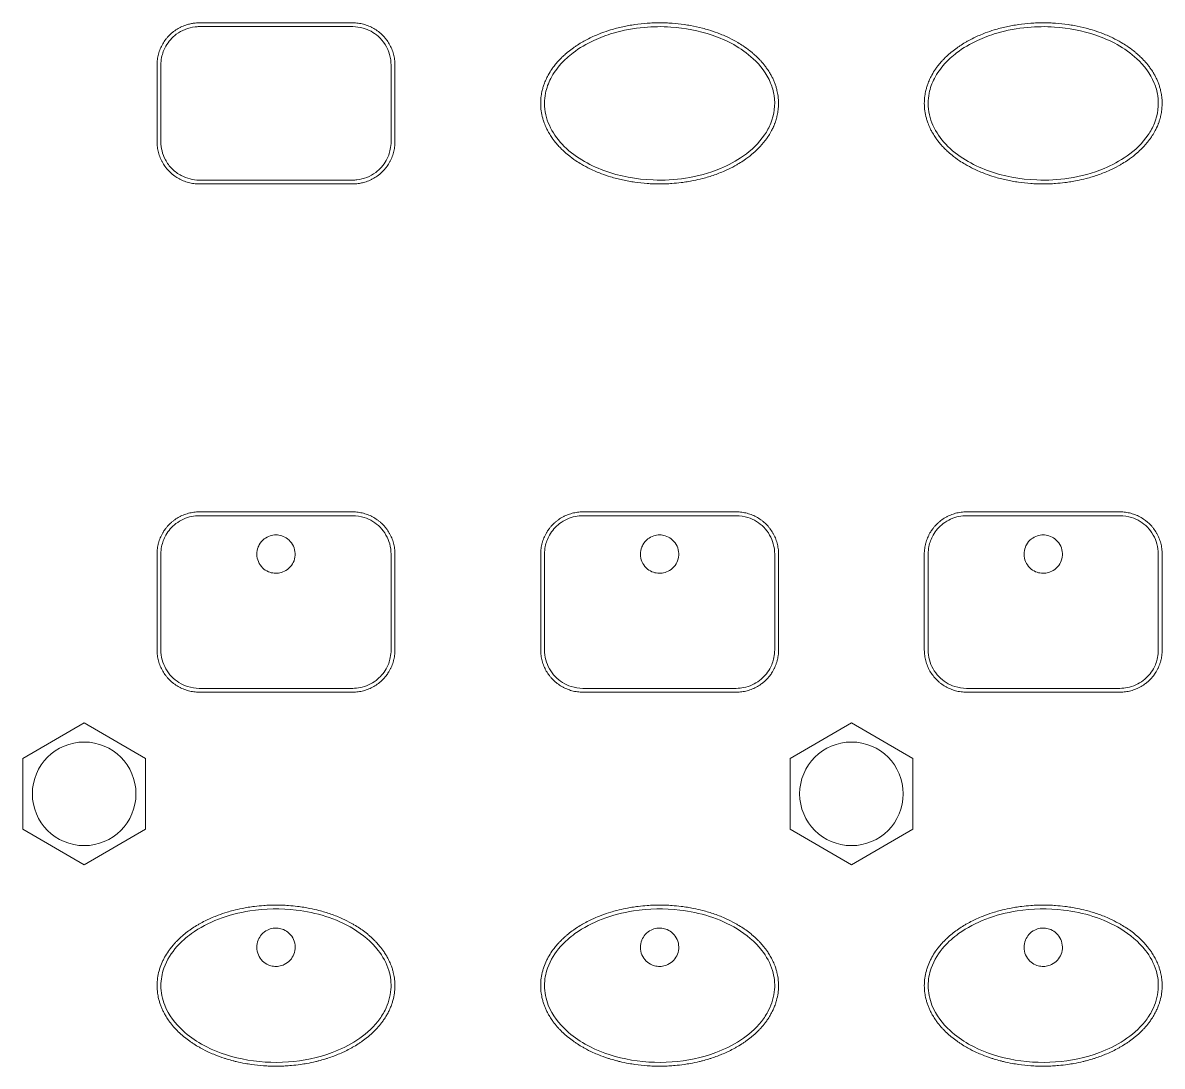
# Model space of a CAD drawing. Header units: millimetres. Extents: x 20 to 1660, y 4 to 1168.
# Drawn here: x 429.2 to 488.6, y 538.2 to 592.6 of the extents above; entities that cross this region are included whole.
import ezdxf

# ---------------------------------------------------------------- set-up
doc = ezdxf.new("R2010")
doc.units = ezdxf.units.MM
doc.header["$LTSCALE"] = 4
doc.layers.add('Visible Edges(A H Standard)', color=7, linetype='Continuous', lineweight=18)

msp = doc.modelspace()

# ---------------------------------------------------------------- linework, layer by layer
at = {"layer": 'Visible Edges(A H Standard)'}
for p, q in [((438.376, 592.555), (446.376, 592.555)), ((436.176, 586.355), (436.176, 590.355)), ((448.576, 590.355), (448.576, 586.355)), ((446.376, 584.155), (438.376, 584.155)), ((438.376, 567.055), (446.376, 567.055)), ((458.376, 567.055), (466.376, 567.055)), ((478.376, 567.055), (486.376, 567.055)), ((436.176, 559.855), (436.176, 564.855)), ((448.576, 564.855), (448.576, 559.855)), ((456.176, 559.855), (456.176, 564.855)), ((468.576, 564.855), (468.576, 559.855)), ((476.176, 559.855), (476.176, 564.855)), ((488.576, 564.855), (488.576, 559.855)), ((446.376, 557.655), (438.376, 557.655)), ((466.376, 557.655), (458.376, 557.655)), ((486.376, 557.655), (478.376, 557.655)), ((432.376, 556.05), (429.176, 554.202)), ((435.576, 554.202), (432.376, 556.05)), ((472.376, 556.05), (469.176, 554.202)), ((475.576, 554.202), (472.376, 556.05)), ((429.176, 554.202), (429.176, 550.507)), ((435.576, 550.507), (435.576, 554.202)), ((469.176, 554.202), (469.176, 550.507)), ((475.576, 550.507), (475.576, 554.202)), ((429.176, 550.507), (432.376, 548.659)), ((432.376, 548.659), (435.576, 550.507)), ((469.176, 550.507), (472.376, 548.659)), ((472.376, 548.659), (475.576, 550.507))]:
    msp.add_line(p, q, dxfattribs=at)
for centre in [(432.376, 552.355), (472.376, 552.355)]:
    msp.add_circle(centre, 2.7, dxfattribs=at)
for points, knots in [([(436.176, 590.355), (436.176, 590.45), (436.189, 590.642), (436.236, 590.878), (436.306, 591.108), (436.379, 591.286), (436.492, 591.498), (436.6, 591.658), (436.752, 591.844), (436.888, 591.98), (437.074, 592.132), (437.235, 592.239), (437.446, 592.352), (437.624, 592.425), (437.83, 592.488), (437.971, 592.518), (438.114, 592.54), (438.233, 592.551), (438.328, 592.555), (438.376, 592.555)], [-0.2358704, -0.2358704, -0.2358704, -0.2358704, -0.2162145, -0.1965587, -0.1867307, -0.1670749, -0.1572469, -0.1375911, -0.1277631, -0.1081073, -0.0982793, -0.0786235, -0.0687955, -0.0491397, -0.0393117, -0.0245698, -0.0196559, -0.0098279, 0, 0, 0, 0]), ([(438.376, 592.355), (438.305, 592.355), (438.233, 592.351), (437.808, 592.305), (437.463, 592.169), (436.957, 591.79), (436.772, 591.579), (436.532, 591.156), (436.457, 590.955), (436.389, 590.619), (436.376, 590.486), (436.376, 590.355)], [-0.2358704, -0.2358704, -0.2358704, -0.2358704, -0.2197073, -0.2197073, -0.1392511, -0.1392511, -0.0773617, -0.0773617, -0.0297545, -0.0297545, 0, 0, 0, 0]), ([(446.376, 592.355), (445.046, 592.355), (443.711, 592.355), (441.041, 592.355), (439.706, 592.355), (438.376, 592.355)], [-0.8010119, -0.8010119, -0.8010119, -0.8010119, -0.4005059, -0.4005059, 0, 0, 0, 0]), ([(446.376, 592.555), (446.472, 592.555), (446.664, 592.542), (446.899, 592.495), (447.129, 592.426), (447.307, 592.352), (447.518, 592.239), (447.678, 592.132), (447.865, 591.98), (448.001, 591.843), (448.153, 591.657), (448.26, 591.497), (448.373, 591.286), (448.447, 591.108), (448.517, 590.878), (448.564, 590.642), (448.576, 590.45), (448.576, 590.355)], [-0.2358725, -0.2358725, -0.2358725, -0.2358725, -0.2162165, -0.1965604, -0.1867324, -0.1670764, -0.1572483, -0.1375923, -0.1277643, -0.1081082, -0.0982802, -0.0786242, -0.0687961, -0.0491401, -0.0393121, -0.019656, 0, 0, 0, 0]), ([(448.376, 590.355), (448.376, 590.537), (448.351, 590.719), (448.198, 591.265), (447.985, 591.604), (447.473, 592.053), (447.207, 592.198), (446.745, 592.329), (446.561, 592.355), (446.376, 592.355)], [-0.2358725, -0.2358725, -0.2358725, -0.2358725, -0.1947981, -0.1947981, -0.1082212, -0.1082212, -0.0416235, -0.0416235, 0, 0, 0, 0]), ([(456.176, 588.355), (456.176, 588.485), (456.192, 588.715), (456.241, 588.973), (456.29, 589.161), (456.328, 589.284), (456.393, 589.463), (456.468, 589.638), (456.597, 589.887), (456.728, 590.097), (456.888, 590.318), (457.003, 590.457), (457.121, 590.589), (457.201, 590.674), (457.326, 590.798), (457.454, 590.916), (457.653, 591.083), (457.835, 591.221), (458.069, 591.382), (458.26, 591.502), (458.502, 591.64), (458.7, 591.741), (458.949, 591.859), (459.151, 591.946), (459.458, 592.065), (459.769, 592.171), (460.241, 592.304), (460.663, 592.397), (461.195, 592.483), (461.623, 592.528), (462.161, 592.556), (462.593, 592.556), (463.132, 592.528), (463.561, 592.483), (464.093, 592.396), (464.515, 592.304), (464.984, 592.17), (465.293, 592.066), (465.6, 591.947), (465.803, 591.86), (466.105, 591.719), (466.401, 591.561), (466.759, 591.337), (466.989, 591.17), (467.168, 591.026), (467.256, 590.952), (467.385, 590.837), (467.511, 590.716), (467.695, 590.523), (467.849, 590.339), (468.01, 590.117), (468.109, 589.962), (468.201, 589.801), (468.258, 589.69), (468.324, 589.548), (468.372, 589.432), (468.426, 589.281), (468.464, 589.158), (468.5, 589.017), (468.521, 588.921), (468.538, 588.824), (468.548, 588.759), (468.56, 588.661), (468.569, 588.563), (468.577, 588.382), (468.573, 588.185), (468.545, 587.925), (468.509, 587.733), (468.465, 587.561), (468.438, 587.468), (468.407, 587.377), (468.386, 587.317), (468.357, 587.242), (468.333, 587.184), (468.301, 587.112), (468.275, 587.055), (468.233, 586.971), (468.19, 586.888), (468.105, 586.74), (468.005, 586.585), (467.809, 586.316), (467.574, 586.048), (467.233, 585.73), (466.961, 585.518), (466.681, 585.325), (466.49, 585.206), (466.199, 585.04), (465.902, 584.892), (465.447, 584.697), (465.033, 584.552), (464.561, 584.419), (464.244, 584.346), (463.926, 584.286), (463.714, 584.252), (463.394, 584.209), (463.073, 584.178), (462.589, 584.152), (462.157, 584.153), (461.618, 584.181), (461.189, 584.226), (460.657, 584.313), (460.234, 584.406), (459.765, 584.539), (459.456, 584.645), (459.151, 584.763), (458.948, 584.85), (458.646, 584.991), (458.35, 585.148), (457.967, 585.388), (457.691, 585.591), (457.45, 585.796), (457.323, 585.914), (457.209, 586.028), (457.148, 586.091), (457.088, 586.156), (457.049, 586.201), (456.971, 586.291), (456.876, 586.408), (456.742, 586.592), (456.643, 586.748), (456.551, 586.909), (456.494, 587.02), (456.415, 587.191), (456.346, 587.369), (456.261, 587.644), (456.195, 587.962), (456.176, 588.223), (456.176, 588.355)], [0, 0, 0, 0, 0.030657, 0.05365, 0.061314, 0.076643, 0.084307, 0.1073, 0.122628, 0.153285, 0.168614, 0.191607, 0.199271, 0.2146, 0.222264, 0.245257, 0.260585, 0.291242, 0.306571, 0.337228, 0.352557, 0.383214, 0.398542, 0.429199, 0.444528, 0.490514, 0.521171, 0.582485, 0.613142, 0.674456, 0.705113, 0.766427, 0.797085, 0.858399, 0.889056, 0.95037, 0.981027, 1.027013, 1.042341, 1.072998, 1.088327, 1.134313, 1.16497, 1.203291, 1.210955, 1.226284, 1.233948, 1.256941, 1.272269, 1.302927, 1.318255, 1.341248, 1.348912, 1.364241, 1.371905, 1.387234, 1.394898, 1.410226, 1.417891, 1.429387, 1.433219, 1.440884, 1.444716, 1.456212, 1.463876, 1.486869, 1.502198, 1.525191, 1.532855, 1.544351, 1.548183, 1.555848, 1.55968, 1.567344, 1.571176, 1.57884, 1.582673, 1.594169, 1.601833, 1.624826, 1.640155, 1.68614, 1.716797, 1.762783, 1.778112, 1.808769, 1.824097, 1.870083, 1.90074, 1.962054, 1.992711, 2.038697, 2.054025, 2.084683, 2.100011, 2.145997, 2.176654, 2.237968, 2.268625, 2.329939, 2.360596, 2.421911, 2.452568, 2.498553, 2.513882, 2.544539, 2.559868, 2.605853, 2.63651, 2.682496, 2.697824, 2.720817, 2.728482, 2.739978, 2.74381, 2.751474, 2.755307, 2.774467, 2.789796, 2.812789, 2.820453, 2.835781, 2.843446, 2.866439, 2.881767, 2.912424, 2.943081, 2.943081, 2.943081, 2.943081]), ([(456.376, 588.355), (456.376, 587.958), (456.47, 587.562), (456.792, 586.842), (457.026, 586.514), (457.904, 585.579), (458.681, 585.146), (460.299, 584.55), (461.164, 584.394), (462.599, 584.34), (463.164, 584.371), (464.337, 584.55), (464.956, 584.714), (465.963, 585.131), (466.365, 585.344), (467.161, 585.907), (467.546, 586.266), (467.975, 586.901), (468.085, 587.103), (468.35, 587.76), (468.42, 588.271), (468.311, 588.985), (468.247, 589.206), (467.958, 589.911), (467.626, 590.337), (466.632, 591.263), (465.879, 591.653), (464.416, 592.152), (463.696, 592.287), (462.502, 592.366), (462.035, 592.36), (461.025, 592.269), (460.484, 592.17), (459.608, 591.912), (459.269, 591.787), (458.566, 591.459), (458.202, 591.248), (457.636, 590.817), (457.421, 590.624), (457.028, 590.186), (456.847, 589.935), (456.579, 589.417), (456.483, 589.156), (456.394, 588.707), (456.376, 588.53), (456.376, 588.355)], [0, 0, 0, 0, 0.10006, 0.10006, 0.205125, 0.205125, 0.449745, 0.449745, 0.703103, 0.703103, 0.866861, 0.866861, 1.049902, 1.049902, 1.179341, 1.179341, 1.322404, 1.322404, 1.382038, 1.382038, 1.505802, 1.505802, 1.563349, 1.563349, 1.703131, 1.703131, 1.937958, 1.937958, 2.150154, 2.150154, 2.285436, 2.285436, 2.445392, 2.445392, 2.548811, 2.548811, 2.667612, 2.667612, 2.746727, 2.746727, 2.827919, 2.827919, 2.898788, 2.898788, 2.943081, 2.943081, 2.943081, 2.943081]), ([(476.176, 588.355), (476.176, 588.485), (476.192, 588.715), (476.241, 588.973), (476.29, 589.161), (476.328, 589.284), (476.393, 589.463), (476.468, 589.638), (476.597, 589.887), (476.728, 590.097), (476.888, 590.318), (477.003, 590.457), (477.121, 590.589), (477.201, 590.674), (477.326, 590.798), (477.454, 590.916), (477.653, 591.083), (477.835, 591.221), (478.069, 591.382), (478.26, 591.502), (478.502, 591.64), (478.7, 591.741), (478.949, 591.859), (479.151, 591.946), (479.458, 592.065), (479.769, 592.171), (480.241, 592.304), (480.663, 592.397), (481.195, 592.483), (481.623, 592.528), (482.161, 592.556), (482.593, 592.556), (483.132, 592.528), (483.561, 592.483), (484.093, 592.396), (484.515, 592.304), (484.984, 592.17), (485.293, 592.066), (485.6, 591.947), (485.803, 591.86), (486.105, 591.719), (486.401, 591.561), (486.759, 591.337), (486.989, 591.17), (487.168, 591.026), (487.256, 590.952), (487.385, 590.837), (487.511, 590.716), (487.695, 590.523), (487.849, 590.339), (488.01, 590.117), (488.109, 589.962), (488.201, 589.801), (488.258, 589.69), (488.324, 589.548), (488.372, 589.432), (488.426, 589.281), (488.464, 589.158), (488.5, 589.017), (488.521, 588.921), (488.538, 588.824), (488.548, 588.759), (488.56, 588.661), (488.569, 588.563), (488.577, 588.382), (488.573, 588.185), (488.545, 587.925), (488.509, 587.733), (488.465, 587.561), (488.438, 587.468), (488.407, 587.377), (488.386, 587.317), (488.357, 587.242), (488.333, 587.184), (488.301, 587.112), (488.275, 587.055), (488.233, 586.971), (488.19, 586.888), (488.105, 586.74), (488.005, 586.585), (487.809, 586.316), (487.574, 586.048), (487.233, 585.73), (486.961, 585.518), (486.681, 585.325), (486.49, 585.206), (486.199, 585.04), (485.902, 584.892), (485.447, 584.697), (485.033, 584.552), (484.561, 584.419), (484.244, 584.346), (483.926, 584.286), (483.714, 584.252), (483.394, 584.209), (483.073, 584.178), (482.589, 584.152), (482.157, 584.153), (481.618, 584.181), (481.189, 584.226), (480.657, 584.313), (480.234, 584.406), (479.765, 584.539), (479.456, 584.645), (479.151, 584.763), (478.948, 584.85), (478.646, 584.991), (478.35, 585.148), (477.967, 585.388), (477.691, 585.591), (477.45, 585.796), (477.323, 585.914), (477.209, 586.028), (477.148, 586.091), (477.088, 586.156), (477.049, 586.201), (476.971, 586.291), (476.876, 586.408), (476.742, 586.592), (476.643, 586.748), (476.551, 586.909), (476.494, 587.02), (476.415, 587.191), (476.346, 587.369), (476.261, 587.644), (476.195, 587.962), (476.176, 588.223), (476.176, 588.355)], [0, 0, 0, 0, 0.030657, 0.05365, 0.061314, 0.076643, 0.084307, 0.1073, 0.122628, 0.153285, 0.168614, 0.191607, 0.199271, 0.2146, 0.222264, 0.245257, 0.260585, 0.291242, 0.306571, 0.337228, 0.352557, 0.383214, 0.398542, 0.429199, 0.444528, 0.490514, 0.521171, 0.582485, 0.613142, 0.674456, 0.705113, 0.766427, 0.797085, 0.858399, 0.889056, 0.95037, 0.981027, 1.027013, 1.042341, 1.072998, 1.088327, 1.134313, 1.16497, 1.203291, 1.210955, 1.226284, 1.233948, 1.256941, 1.272269, 1.302927, 1.318255, 1.341248, 1.348912, 1.364241, 1.371905, 1.387234, 1.394898, 1.410226, 1.417891, 1.429387, 1.433219, 1.440884, 1.444716, 1.456212, 1.463876, 1.486869, 1.502198, 1.525191, 1.532855, 1.544351, 1.548183, 1.555848, 1.55968, 1.567344, 1.571176, 1.57884, 1.582673, 1.594169, 1.601833, 1.624826, 1.640155, 1.68614, 1.716797, 1.762783, 1.778112, 1.808769, 1.824097, 1.870083, 1.90074, 1.962054, 1.992711, 2.038697, 2.054025, 2.084683, 2.100011, 2.145997, 2.176654, 2.237968, 2.268625, 2.329939, 2.360596, 2.421911, 2.452568, 2.498553, 2.513882, 2.544539, 2.559868, 2.605853, 2.63651, 2.682496, 2.697824, 2.720817, 2.728482, 2.739978, 2.74381, 2.751474, 2.755307, 2.774467, 2.789796, 2.812789, 2.820453, 2.835781, 2.843446, 2.866439, 2.881767, 2.912424, 2.943081, 2.943081, 2.943081, 2.943081]), ([(476.376, 588.355), (476.376, 587.958), (476.47, 587.562), (476.792, 586.842), (477.026, 586.514), (477.904, 585.579), (478.681, 585.146), (480.299, 584.55), (481.164, 584.394), (482.599, 584.34), (483.164, 584.371), (484.337, 584.55), (484.956, 584.714), (485.963, 585.131), (486.365, 585.344), (487.161, 585.907), (487.546, 586.266), (487.975, 586.901), (488.085, 587.103), (488.35, 587.76), (488.42, 588.271), (488.311, 588.985), (488.247, 589.206), (487.958, 589.911), (487.626, 590.337), (486.632, 591.263), (485.879, 591.653), (484.416, 592.152), (483.696, 592.287), (482.502, 592.366), (482.035, 592.36), (481.025, 592.269), (480.484, 592.17), (479.608, 591.912), (479.269, 591.787), (478.566, 591.459), (478.202, 591.248), (477.636, 590.817), (477.421, 590.624), (477.028, 590.186), (476.847, 589.935), (476.579, 589.417), (476.483, 589.156), (476.394, 588.707), (476.376, 588.53), (476.376, 588.355)], [0, 0, 0, 0, 0.10006, 0.10006, 0.205125, 0.205125, 0.449745, 0.449745, 0.703103, 0.703103, 0.866861, 0.866861, 1.049902, 1.049902, 1.179341, 1.179341, 1.322404, 1.322404, 1.382038, 1.382038, 1.505802, 1.505802, 1.563349, 1.563349, 1.703131, 1.703131, 1.937958, 1.937958, 2.150154, 2.150154, 2.285436, 2.285436, 2.445392, 2.445392, 2.548811, 2.548811, 2.667612, 2.667612, 2.746727, 2.746727, 2.827919, 2.827919, 2.898788, 2.898788, 2.943081, 2.943081, 2.943081, 2.943081]), ([(436.376, 590.355), (436.376, 589.689), (436.376, 589.022), (436.376, 587.687), (436.376, 587.02), (436.376, 586.355)], [-0.4002862, -0.4002862, -0.4002862, -0.4002862, -0.2001431, -0.2001431, 0, 0, 0, 0]), ([(448.376, 586.355), (448.376, 587.02), (448.376, 587.687), (448.376, 589.022), (448.376, 589.689), (448.376, 590.355)], [-0.4002862, -0.4002862, -0.4002862, -0.4002862, -0.2001431, -0.2001431, 0, 0, 0, 0]), ([(438.376, 584.155), (438.28, 584.155), (438.089, 584.167), (437.854, 584.214), (437.624, 584.283), (437.446, 584.357), (437.234, 584.47), (437.074, 584.577), (436.888, 584.729), (436.752, 584.865), (436.599, 585.051), (436.492, 585.211), (436.379, 585.423), (436.306, 585.601), (436.236, 585.831), (436.189, 586.067), (436.176, 586.258), (436.176, 586.355)], [-0.2358726, -0.2358726, -0.2358726, -0.2358726, -0.2162165, -0.1965605, -0.1867325, -0.1670764, -0.1572484, -0.1375923, -0.1277643, -0.1081083, -0.0982802, -0.0786242, -0.0687962, -0.0491401, -0.0393121, -0.019656, 0, 0, 0, 0]), ([(436.376, 586.355), (436.376, 586.03), (436.457, 585.705), (436.702, 585.242), (436.822, 585.08), (436.963, 584.94), (437.103, 584.799), (437.265, 584.68), (437.728, 584.435), (438.052, 584.355), (438.376, 584.355)], [-0.2358726, -0.2358726, -0.2358726, -0.2358726, -0.1626709, -0.1626709, -0.1179363, -0.1179363, -0.1179363, -0.0732016, -0.0732016, 0, 0, 0, 0]), ([(446.376, 584.355), (446.45, 584.355), (446.523, 584.359), (446.949, 584.406), (447.293, 584.541), (447.798, 584.921), (447.983, 585.132), (448.222, 585.555), (448.296, 585.755), (448.363, 586.091), (448.376, 586.223), (448.376, 586.355)], [-0.2358703, -0.2358703, -0.2358703, -0.2358703, -0.2193276, -0.2193276, -0.1390104, -0.1390104, -0.077228, -0.077228, -0.0297031, -0.0297031, 0, 0, 0, 0]), ([(448.576, 586.355), (448.576, 586.259), (448.564, 586.067), (448.517, 585.831), (448.447, 585.601), (448.374, 585.423), (448.26, 585.211), (448.153, 585.051), (448.001, 584.866), (447.865, 584.729), (447.679, 584.577), (447.518, 584.47), (447.306, 584.357), (447.129, 584.284), (446.922, 584.221), (446.782, 584.191), (446.639, 584.169), (446.52, 584.158), (446.424, 584.155), (446.376, 584.155)], [-0.2358703, -0.2358703, -0.2358703, -0.2358703, -0.2162144, -0.1965586, -0.1867306, -0.1670748, -0.1572469, -0.137591, -0.1277631, -0.1081072, -0.0982793, -0.0786234, -0.0687955, -0.0491396, -0.0393117, -0.0245698, -0.0196559, -0.0098279, 0, 0, 0, 0]), ([(438.376, 584.355), (439.706, 584.355), (441.041, 584.355), (443.711, 584.355), (445.046, 584.355), (446.376, 584.355)], [-0.8010119, -0.8010119, -0.8010119, -0.8010119, -0.4005059, -0.4005059, 0, 0, 0, 0]), ([(436.176, 564.855), (436.176, 564.902), (436.179, 564.998), (436.191, 565.117), (436.209, 565.236), (436.228, 565.331), (436.257, 565.448), (436.285, 565.54), (436.325, 565.652), (436.362, 565.741), (436.413, 565.85), (436.459, 565.935), (436.533, 566.059), (436.615, 566.177), (436.753, 566.344), (436.889, 566.481), (437.076, 566.633), (437.236, 566.74), (437.449, 566.853), (437.626, 566.926), (437.855, 566.996), (438.09, 567.042), (438.281, 567.055), (438.376, 567.055)], [-0.234733, -0.234733, -0.234733, -0.234733, -0.2249525, -0.2151719, -0.2102817, -0.2005011, -0.1956109, -0.1858303, -0.18094, -0.1711595, -0.1662692, -0.1564887, -0.1515984, -0.1369276, -0.1271471, -0.107586, -0.0978054, -0.0782443, -0.0684638, -0.0489027, -0.0391222, -0.0195611, 0, 0, 0, 0]), ([(438.376, 566.855), (438.244, 566.855), (438.111, 566.841), (437.685, 566.755), (437.401, 566.627), (436.946, 566.278), (436.766, 566.071), (436.53, 565.653), (436.457, 565.454), (436.389, 565.117), (436.376, 564.985), (436.376, 564.855)], [0, 0, 0, 0, 0.0299312, 0.0299312, 0.0979298, 0.0979298, 0.1580428, 0.1580428, 0.2052368, 0.2052368, 0.234733, 0.234733, 0.234733, 0.234733]), ([(446.376, 566.855), (445.048, 566.855), (443.712, 566.855), (441.04, 566.855), (439.705, 566.855), (438.376, 566.855)], [0, 0, 0, 0, 0.4, 0.4, 0.8, 0.8, 0.8, 0.8]), ([(446.376, 567.055), (446.472, 567.055), (446.663, 567.042), (446.899, 566.995), (447.129, 566.926), (447.306, 566.852), (447.518, 566.739), (447.678, 566.632), (447.865, 566.48), (448.002, 566.342), (448.155, 566.156), (448.261, 565.995), (448.374, 565.783), (448.448, 565.606), (448.517, 565.377), (448.564, 565.141), (448.576, 564.95), (448.576, 564.855)], [-0.2348707, -0.2348707, -0.2348707, -0.2348707, -0.2152981, -0.1957255, -0.1859393, -0.1663667, -0.1565804, -0.1370079, -0.1272216, -0.1076491, -0.0978628, -0.0782902, -0.0685039, -0.0489314, -0.0391451, -0.0195726, 0, 0, 0, 0]), ([(448.376, 564.855), (448.376, 565.033), (448.352, 565.213), (448.216, 565.708), (448.044, 566.01), (447.577, 566.487), (447.289, 566.664), (446.785, 566.823), (446.579, 566.855), (446.376, 566.855)], [0, 0, 0, 0, 0.0402989, 0.0402989, 0.1156852, 0.1156852, 0.1890301, 0.1890301, 0.2348707, 0.2348707, 0.2348707, 0.2348707]), ([(456.176, 564.855), (456.176, 564.902), (456.179, 564.998), (456.191, 565.117), (456.209, 565.236), (456.228, 565.331), (456.257, 565.448), (456.285, 565.54), (456.325, 565.652), (456.362, 565.741), (456.413, 565.85), (456.459, 565.935), (456.533, 566.059), (456.615, 566.177), (456.753, 566.344), (456.889, 566.481), (457.076, 566.633), (457.236, 566.74), (457.449, 566.853), (457.626, 566.926), (457.855, 566.996), (458.09, 567.042), (458.281, 567.055), (458.376, 567.055)], [-0.234733, -0.234733, -0.234733, -0.234733, -0.2249525, -0.2151719, -0.2102817, -0.2005011, -0.1956109, -0.1858303, -0.18094, -0.1711595, -0.1662692, -0.1564887, -0.1515984, -0.1369276, -0.1271471, -0.107586, -0.0978054, -0.0782443, -0.0684638, -0.0489027, -0.0391222, -0.0195611, 0, 0, 0, 0]), ([(458.376, 566.855), (458.244, 566.855), (458.111, 566.841), (457.685, 566.755), (457.401, 566.627), (456.946, 566.278), (456.766, 566.071), (456.53, 565.653), (456.457, 565.454), (456.389, 565.117), (456.376, 564.985), (456.376, 564.855)], [0, 0, 0, 0, 0.0299312, 0.0299312, 0.0979298, 0.0979298, 0.1580428, 0.1580428, 0.2052368, 0.2052368, 0.234733, 0.234733, 0.234733, 0.234733]), ([(466.376, 566.855), (465.048, 566.855), (463.712, 566.855), (461.04, 566.855), (459.705, 566.855), (458.376, 566.855)], [0, 0, 0, 0, 0.4, 0.4, 0.8, 0.8, 0.8, 0.8]), ([(466.376, 567.055), (466.472, 567.055), (466.663, 567.042), (466.899, 566.995), (467.129, 566.926), (467.306, 566.852), (467.518, 566.739), (467.678, 566.632), (467.865, 566.48), (468.002, 566.342), (468.155, 566.156), (468.261, 565.995), (468.374, 565.783), (468.448, 565.606), (468.517, 565.377), (468.564, 565.141), (468.576, 564.95), (468.576, 564.855)], [-0.2348707, -0.2348707, -0.2348707, -0.2348707, -0.2152981, -0.1957255, -0.1859393, -0.1663667, -0.1565804, -0.1370079, -0.1272216, -0.1076491, -0.0978628, -0.0782902, -0.0685039, -0.0489314, -0.0391451, -0.0195726, 0, 0, 0, 0]), ([(468.376, 564.855), (468.376, 565.033), (468.352, 565.213), (468.216, 565.708), (468.044, 566.01), (467.577, 566.487), (467.289, 566.664), (466.785, 566.823), (466.579, 566.855), (466.376, 566.855)], [0, 0, 0, 0, 0.0402989, 0.0402989, 0.1156852, 0.1156852, 0.1890301, 0.1890301, 0.2348707, 0.2348707, 0.2348707, 0.2348707]), ([(476.176, 564.855), (476.176, 564.902), (476.179, 564.998), (476.191, 565.117), (476.209, 565.236), (476.228, 565.331), (476.257, 565.448), (476.285, 565.54), (476.325, 565.652), (476.362, 565.741), (476.413, 565.85), (476.459, 565.935), (476.533, 566.059), (476.615, 566.177), (476.753, 566.344), (476.889, 566.481), (477.076, 566.633), (477.236, 566.74), (477.449, 566.853), (477.626, 566.926), (477.855, 566.996), (478.09, 567.042), (478.281, 567.055), (478.376, 567.055)], [-0.234733, -0.234733, -0.234733, -0.234733, -0.2249525, -0.2151719, -0.2102817, -0.2005011, -0.1956109, -0.1858303, -0.18094, -0.1711595, -0.1662692, -0.1564887, -0.1515984, -0.1369276, -0.1271471, -0.107586, -0.0978054, -0.0782443, -0.0684638, -0.0489027, -0.0391222, -0.0195611, 0, 0, 0, 0]), ([(478.376, 566.855), (478.244, 566.855), (478.111, 566.841), (477.685, 566.755), (477.401, 566.627), (476.946, 566.278), (476.766, 566.071), (476.53, 565.653), (476.457, 565.454), (476.389, 565.117), (476.376, 564.985), (476.376, 564.855)], [0, 0, 0, 0, 0.0299312, 0.0299312, 0.0979298, 0.0979298, 0.1580428, 0.1580428, 0.2052368, 0.2052368, 0.234733, 0.234733, 0.234733, 0.234733]), ([(486.376, 566.855), (485.048, 566.855), (483.712, 566.855), (481.04, 566.855), (479.705, 566.855), (478.376, 566.855)], [0, 0, 0, 0, 0.4, 0.4, 0.8, 0.8, 0.8, 0.8]), ([(486.376, 567.055), (486.472, 567.055), (486.663, 567.042), (486.899, 566.995), (487.129, 566.926), (487.306, 566.852), (487.518, 566.739), (487.678, 566.632), (487.865, 566.48), (488.002, 566.342), (488.155, 566.156), (488.261, 565.995), (488.374, 565.783), (488.448, 565.606), (488.517, 565.377), (488.564, 565.141), (488.576, 564.95), (488.576, 564.855)], [-0.2348707, -0.2348707, -0.2348707, -0.2348707, -0.2152981, -0.1957255, -0.1859393, -0.1663667, -0.1565804, -0.1370079, -0.1272216, -0.1076491, -0.0978628, -0.0782902, -0.0685039, -0.0489314, -0.0391451, -0.0195726, 0, 0, 0, 0]), ([(488.376, 564.855), (488.376, 565.033), (488.352, 565.213), (488.216, 565.708), (488.044, 566.01), (487.577, 566.487), (487.289, 566.664), (486.785, 566.823), (486.579, 566.855), (486.376, 566.855)], [0, 0, 0, 0, 0.0402989, 0.0402989, 0.1156852, 0.1156852, 0.1890301, 0.1890301, 0.2348707, 0.2348707, 0.2348707, 0.2348707]), ([(441.453, 565.238), (441.467, 565.273), (441.484, 565.307), (441.567, 565.457), (441.655, 565.56), (441.853, 565.715), (441.959, 565.771), (442.169, 565.838), (442.271, 565.854), (442.476, 565.855), (442.577, 565.84), (442.784, 565.775), (442.887, 565.722), (443.085, 565.573), (443.173, 565.473), (443.307, 565.244), (443.35, 565.117), (443.385, 564.857), (443.377, 564.726), (443.312, 564.479), (443.257, 564.364), (443.104, 564.156), (443.005, 564.065), (442.795, 563.94), (442.691, 563.899), (442.483, 563.855), (442.382, 563.849), (442.177, 563.869), (442.075, 563.895), (441.868, 563.985), (441.767, 564.053), (441.586, 564.228), (441.51, 564.338), (441.405, 564.582), (441.377, 564.713), (441.375, 564.975), (441.399, 565.103), (441.446, 565.222), (441.448, 565.227), (441.451, 565.232), (441.453, 565.238)], [-0.6295153, -0.6295153, -0.6295153, -0.6295153, -0.6180081, -0.6180081, -0.5778644, -0.5778644, -0.5423324, -0.5423324, -0.5115161, -0.5115161, -0.481014, -0.481014, -0.4464026, -0.4464026, -0.4066056, -0.4066056, -0.3666326, -0.3666326, -0.3275911, -0.3275911, -0.2897114, -0.2897114, -0.2498491, -0.2498491, -0.2164368, -0.2164368, -0.1861647, -0.1861647, -0.1546435, -0.1546435, -0.118512, -0.118512, -0.0787166, -0.0787166, -0.0387374, -0.0387374, 0, 0, 0, 0.0016473, 0.0016473, 0.0016473, 0.0016473]), ([(461.453, 565.238), (461.467, 565.273), (461.484, 565.307), (461.567, 565.457), (461.655, 565.56), (461.853, 565.715), (461.959, 565.771), (462.169, 565.838), (462.271, 565.854), (462.476, 565.855), (462.577, 565.84), (462.784, 565.775), (462.887, 565.722), (463.085, 565.573), (463.173, 565.473), (463.307, 565.244), (463.35, 565.117), (463.385, 564.857), (463.377, 564.726), (463.312, 564.479), (463.257, 564.364), (463.104, 564.156), (463.005, 564.065), (462.795, 563.94), (462.691, 563.899), (462.483, 563.855), (462.382, 563.849), (462.177, 563.869), (462.075, 563.895), (461.868, 563.985), (461.767, 564.053), (461.586, 564.228), (461.51, 564.338), (461.405, 564.582), (461.377, 564.713), (461.375, 564.975), (461.399, 565.103), (461.446, 565.222), (461.448, 565.227), (461.451, 565.232), (461.453, 565.238)], [-0.6295153, -0.6295153, -0.6295153, -0.6295153, -0.6180081, -0.6180081, -0.5778644, -0.5778644, -0.5423324, -0.5423324, -0.5115161, -0.5115161, -0.481014, -0.481014, -0.4464026, -0.4464026, -0.4066056, -0.4066056, -0.3666326, -0.3666326, -0.3275911, -0.3275911, -0.2897114, -0.2897114, -0.2498491, -0.2498491, -0.2164368, -0.2164368, -0.1861647, -0.1861647, -0.1546435, -0.1546435, -0.118512, -0.118512, -0.0787166, -0.0787166, -0.0387374, -0.0387374, 0, 0, 0, 0.0016473, 0.0016473, 0.0016473, 0.0016473]), ([(481.453, 565.238), (481.467, 565.273), (481.484, 565.307), (481.567, 565.457), (481.655, 565.56), (481.853, 565.715), (481.959, 565.771), (482.169, 565.838), (482.271, 565.854), (482.476, 565.855), (482.577, 565.84), (482.784, 565.775), (482.887, 565.722), (483.085, 565.573), (483.173, 565.473), (483.307, 565.244), (483.35, 565.117), (483.385, 564.857), (483.377, 564.726), (483.312, 564.479), (483.257, 564.364), (483.104, 564.156), (483.005, 564.065), (482.795, 563.94), (482.691, 563.899), (482.483, 563.855), (482.382, 563.849), (482.177, 563.869), (482.075, 563.895), (481.868, 563.985), (481.767, 564.053), (481.586, 564.228), (481.51, 564.338), (481.405, 564.582), (481.377, 564.713), (481.375, 564.975), (481.399, 565.103), (481.446, 565.222), (481.448, 565.227), (481.451, 565.232), (481.453, 565.238)], [-0.6295153, -0.6295153, -0.6295153, -0.6295153, -0.6180081, -0.6180081, -0.5778644, -0.5778644, -0.5423324, -0.5423324, -0.5115161, -0.5115161, -0.481014, -0.481014, -0.4464026, -0.4464026, -0.4066056, -0.4066056, -0.3666326, -0.3666326, -0.3275911, -0.3275911, -0.2897114, -0.2897114, -0.2498491, -0.2498491, -0.2164368, -0.2164368, -0.1861647, -0.1861647, -0.1546435, -0.1546435, -0.118512, -0.118512, -0.0787166, -0.0787166, -0.0387374, -0.0387374, 0, 0, 0, 0.0016473, 0.0016473, 0.0016473, 0.0016473]), ([(436.376, 564.855), (436.376, 564.439), (436.376, 564.023), (436.376, 563.189), (436.376, 562.772), (436.376, 562.355), (436.376, 561.937), (436.376, 561.52), (436.376, 560.686), (436.376, 560.27), (436.376, 559.855)], [0, 0, 0, 0, 0.125, 0.125, 0.25, 0.25, 0.25, 0.375, 0.375, 0.5, 0.5, 0.5, 0.5]), ([(448.376, 559.855), (448.376, 560.685), (448.376, 561.52), (448.376, 563.189), (448.376, 564.024), (448.376, 564.855)], [0, 0, 0, 0, 0.25, 0.25, 0.5, 0.5, 0.5, 0.5]), ([(456.376, 564.855), (456.376, 564.439), (456.376, 564.023), (456.376, 563.189), (456.376, 562.772), (456.376, 562.355), (456.376, 561.937), (456.376, 561.52), (456.376, 560.686), (456.376, 560.27), (456.376, 559.855)], [0, 0, 0, 0, 0.125, 0.125, 0.25, 0.25, 0.25, 0.375, 0.375, 0.5, 0.5, 0.5, 0.5]), ([(468.376, 559.855), (468.376, 560.685), (468.376, 561.52), (468.376, 563.189), (468.376, 564.024), (468.376, 564.855)], [0, 0, 0, 0, 0.25, 0.25, 0.5, 0.5, 0.5, 0.5]), ([(476.376, 564.855), (476.376, 564.439), (476.376, 564.023), (476.376, 563.189), (476.376, 562.772), (476.376, 562.355), (476.376, 561.937), (476.376, 561.52), (476.376, 560.686), (476.376, 560.27), (476.376, 559.855)], [0, 0, 0, 0, 0.125, 0.125, 0.25, 0.25, 0.25, 0.375, 0.375, 0.5, 0.5, 0.5, 0.5]), ([(488.376, 559.855), (488.376, 560.685), (488.376, 561.52), (488.376, 563.189), (488.376, 564.024), (488.376, 564.855)], [0, 0, 0, 0, 0.25, 0.25, 0.5, 0.5, 0.5, 0.5]), ([(438.376, 557.655), (438.281, 557.655), (438.089, 557.667), (437.853, 557.714), (437.624, 557.783), (437.447, 557.857), (437.235, 557.97), (437.075, 558.077), (436.888, 558.229), (436.751, 558.367), (436.598, 558.553), (436.491, 558.714), (436.378, 558.926), (436.305, 559.103), (436.235, 559.332), (436.189, 559.568), (436.176, 559.759), (436.176, 559.855)], [-0.2348591, -0.2348591, -0.2348591, -0.2348591, -0.2152875, -0.195716, -0.1859302, -0.1663586, -0.1565728, -0.1370012, -0.1272154, -0.1076438, -0.097858, -0.0782864, -0.0685006, -0.048929, -0.0391432, -0.0195716, 0, 0, 0, 0]), ([(436.376, 559.855), (436.376, 559.682), (436.399, 559.508), (436.529, 559.017), (436.699, 558.713), (437.164, 558.229), (437.455, 558.049), (437.964, 557.887), (438.171, 557.855), (438.376, 557.855)], [0, 0, 0, 0, 0.038911, 0.038911, 0.1144705, 0.1144705, 0.1885558, 0.1885558, 0.2348591, 0.2348591, 0.2348591, 0.2348591]), ([(446.376, 557.855), (446.507, 557.855), (446.638, 557.867), (447.063, 557.952), (447.348, 558.08), (447.805, 558.429), (447.985, 558.635), (448.222, 559.054), (448.296, 559.254), (448.363, 559.591), (448.376, 559.724), (448.376, 559.855)], [0, 0, 0, 0, 0.0294901, 0.0294901, 0.0976868, 0.0976868, 0.1578544, 0.1578544, 0.2051704, 0.2051704, 0.2347429, 0.2347429, 0.2347429, 0.2347429]), ([(448.576, 559.855), (448.576, 559.807), (448.573, 559.711), (448.562, 559.592), (448.544, 559.473), (448.525, 559.378), (448.496, 559.261), (448.468, 559.169), (448.428, 559.057), (448.391, 558.968), (448.339, 558.859), (448.294, 558.774), (448.22, 558.65), (448.137, 558.532), (448, 558.365), (447.864, 558.228), (447.677, 558.076), (447.516, 557.969), (447.304, 557.856), (447.127, 557.783), (446.898, 557.713), (446.663, 557.667), (446.472, 557.655), (446.376, 557.655)], [-0.2347429, -0.2347429, -0.2347429, -0.2347429, -0.224962, -0.215181, -0.2102905, -0.2005096, -0.1956191, -0.1858381, -0.1809477, -0.1711667, -0.1662762, -0.1564953, -0.1516048, -0.1369334, -0.1271524, -0.1075905, -0.0978096, -0.0782476, -0.0684667, -0.0489048, -0.0391238, -0.0195619, 0, 0, 0, 0]), ([(458.376, 557.655), (458.281, 557.655), (458.089, 557.667), (457.853, 557.714), (457.624, 557.783), (457.447, 557.857), (457.235, 557.97), (457.075, 558.077), (456.888, 558.229), (456.751, 558.367), (456.598, 558.553), (456.491, 558.714), (456.378, 558.926), (456.305, 559.103), (456.235, 559.332), (456.189, 559.568), (456.176, 559.759), (456.176, 559.855)], [-0.2348591, -0.2348591, -0.2348591, -0.2348591, -0.2152875, -0.195716, -0.1859302, -0.1663586, -0.1565728, -0.1370012, -0.1272154, -0.1076438, -0.097858, -0.0782864, -0.0685006, -0.048929, -0.0391432, -0.0195716, 0, 0, 0, 0]), ([(456.376, 559.855), (456.376, 559.682), (456.399, 559.508), (456.529, 559.017), (456.699, 558.713), (457.164, 558.229), (457.455, 558.049), (457.964, 557.887), (458.171, 557.855), (458.376, 557.855)], [0, 0, 0, 0, 0.038911, 0.038911, 0.1144705, 0.1144705, 0.1885558, 0.1885558, 0.2348591, 0.2348591, 0.2348591, 0.2348591]), ([(466.376, 557.855), (466.507, 557.855), (466.638, 557.867), (467.063, 557.952), (467.348, 558.08), (467.805, 558.429), (467.985, 558.635), (468.222, 559.054), (468.296, 559.254), (468.363, 559.591), (468.376, 559.724), (468.376, 559.855)], [0, 0, 0, 0, 0.0294901, 0.0294901, 0.0976868, 0.0976868, 0.1578544, 0.1578544, 0.2051704, 0.2051704, 0.2347429, 0.2347429, 0.2347429, 0.2347429]), ([(468.576, 559.855), (468.576, 559.807), (468.573, 559.711), (468.562, 559.592), (468.544, 559.473), (468.525, 559.378), (468.496, 559.261), (468.468, 559.169), (468.428, 559.057), (468.391, 558.968), (468.339, 558.859), (468.294, 558.774), (468.22, 558.65), (468.137, 558.532), (468, 558.365), (467.864, 558.228), (467.677, 558.076), (467.516, 557.969), (467.304, 557.856), (467.127, 557.783), (466.898, 557.713), (466.663, 557.667), (466.472, 557.655), (466.376, 557.655)], [-0.2347429, -0.2347429, -0.2347429, -0.2347429, -0.224962, -0.215181, -0.2102905, -0.2005096, -0.1956191, -0.1858381, -0.1809477, -0.1711667, -0.1662762, -0.1564953, -0.1516048, -0.1369334, -0.1271524, -0.1075905, -0.0978096, -0.0782476, -0.0684667, -0.0489048, -0.0391238, -0.0195619, 0, 0, 0, 0]), ([(478.376, 557.655), (478.281, 557.655), (478.089, 557.667), (477.853, 557.714), (477.624, 557.783), (477.447, 557.857), (477.235, 557.97), (477.075, 558.077), (476.888, 558.229), (476.751, 558.367), (476.598, 558.553), (476.491, 558.714), (476.378, 558.926), (476.305, 559.103), (476.235, 559.332), (476.189, 559.568), (476.176, 559.759), (476.176, 559.855)], [-0.2348591, -0.2348591, -0.2348591, -0.2348591, -0.2152875, -0.195716, -0.1859302, -0.1663586, -0.1565728, -0.1370012, -0.1272154, -0.1076438, -0.097858, -0.0782864, -0.0685006, -0.048929, -0.0391432, -0.0195716, 0, 0, 0, 0]), ([(476.376, 559.855), (476.376, 559.682), (476.399, 559.508), (476.529, 559.017), (476.699, 558.713), (477.164, 558.229), (477.455, 558.049), (477.964, 557.887), (478.171, 557.855), (478.376, 557.855)], [0, 0, 0, 0, 0.038911, 0.038911, 0.1144705, 0.1144705, 0.1885558, 0.1885558, 0.2348591, 0.2348591, 0.2348591, 0.2348591]), ([(486.376, 557.855), (486.507, 557.855), (486.638, 557.867), (487.063, 557.952), (487.348, 558.08), (487.805, 558.429), (487.985, 558.635), (488.222, 559.054), (488.296, 559.254), (488.363, 559.591), (488.376, 559.724), (488.376, 559.855)], [0, 0, 0, 0, 0.0294901, 0.0294901, 0.0976868, 0.0976868, 0.1578544, 0.1578544, 0.2051704, 0.2051704, 0.2347429, 0.2347429, 0.2347429, 0.2347429]), ([(488.576, 559.855), (488.576, 559.807), (488.573, 559.711), (488.562, 559.592), (488.544, 559.473), (488.525, 559.378), (488.496, 559.261), (488.468, 559.169), (488.428, 559.057), (488.391, 558.968), (488.339, 558.859), (488.294, 558.774), (488.22, 558.65), (488.137, 558.532), (488, 558.365), (487.864, 558.228), (487.677, 558.076), (487.516, 557.969), (487.304, 557.856), (487.127, 557.783), (486.898, 557.713), (486.663, 557.667), (486.472, 557.655), (486.376, 557.655)], [-0.2347429, -0.2347429, -0.2347429, -0.2347429, -0.224962, -0.215181, -0.2102905, -0.2005096, -0.1956191, -0.1858381, -0.1809477, -0.1711667, -0.1662762, -0.1564953, -0.1516048, -0.1369334, -0.1271524, -0.1075905, -0.0978096, -0.0782476, -0.0684667, -0.0489048, -0.0391238, -0.0195619, 0, 0, 0, 0]), ([(438.376, 557.855), (439.705, 557.855), (441.04, 557.855), (443.712, 557.855), (445.048, 557.855), (446.376, 557.855)], [0, 0, 0, 0, 0.4, 0.4, 0.8, 0.8, 0.8, 0.8]), ([(458.376, 557.855), (459.705, 557.855), (461.04, 557.855), (463.712, 557.855), (465.048, 557.855), (466.376, 557.855)], [0, 0, 0, 0, 0.4, 0.4, 0.8, 0.8, 0.8, 0.8]), ([(478.376, 557.855), (479.705, 557.855), (481.04, 557.855), (483.712, 557.855), (485.048, 557.855), (486.376, 557.855)], [0, 0, 0, 0, 0.4, 0.4, 0.8, 0.8, 0.8, 0.8]), ([(436.176, 542.355), (436.176, 542.486), (436.195, 542.748), (436.261, 543.068), (436.356, 543.375), (436.453, 543.609), (436.597, 543.887), (436.728, 544.097), (436.889, 544.318), (437.004, 544.458), (437.122, 544.59), (437.203, 544.675), (437.327, 544.799), (437.456, 544.917), (437.655, 545.084), (437.838, 545.223), (438.072, 545.384), (438.263, 545.504), (438.507, 545.642), (438.704, 545.744), (438.955, 545.862), (439.157, 545.948), (439.463, 546.067), (439.774, 546.172), (440.193, 546.29), (440.51, 546.363), (440.828, 546.423), (441.04, 546.457), (441.36, 546.5), (441.681, 546.531), (442.164, 546.557), (442.594, 546.557), (443.077, 546.531), (443.397, 546.5), (443.716, 546.457), (443.929, 546.423), (444.247, 546.363), (444.565, 546.291), (445.036, 546.158), (445.449, 546.014), (445.903, 545.818), (446.2, 545.668), (446.49, 545.503), (446.68, 545.385), (446.914, 545.224), (447.097, 545.086), (447.319, 544.9), (447.489, 544.74), (447.671, 544.548), (447.787, 544.413), (447.898, 544.271), (447.969, 544.174), (448.072, 544.022), (448.168, 543.863), (448.283, 543.641), (448.359, 543.467), (448.424, 543.287), (448.462, 543.164), (448.511, 542.976), (448.547, 542.783), (448.578, 542.489), (448.579, 542.225), (448.545, 541.899), (448.491, 541.643), (448.411, 541.381), (448.353, 541.232), (448.303, 541.116), (448.276, 541.059), (448.235, 540.974), (448.191, 540.892), (448.107, 540.744), (448.008, 540.589), (447.847, 540.367), (447.693, 540.184), (447.49, 539.97), (447.319, 539.81), (447.098, 539.624), (446.916, 539.486), (446.682, 539.326), (446.491, 539.207), (446.247, 539.068), (446.049, 538.965), (445.798, 538.847), (445.595, 538.761), (445.34, 538.662), (445.135, 538.59), (444.876, 538.508), (444.667, 538.449), (444.351, 538.369), (444.033, 538.303), (443.607, 538.234), (443.286, 538.198), (442.966, 538.172), (442.752, 538.161), (442.43, 538.153), (442.107, 538.155), (441.624, 538.181), (441.196, 538.226), (440.717, 538.304), (440.401, 538.37), (440.086, 538.449), (439.876, 538.508), (439.564, 538.606), (439.255, 538.718), (438.849, 538.892), (438.552, 539.041), (438.262, 539.206), (438.071, 539.325), (437.837, 539.486), (437.654, 539.625), (437.433, 539.811), (437.263, 539.97), (437.059, 540.185), (436.905, 540.369), (436.744, 540.59), (436.645, 540.744), (436.553, 540.905), (436.496, 541.016), (436.431, 541.158), (436.382, 541.274), (436.328, 541.425), (436.29, 541.548), (436.242, 541.737), (436.193, 541.993), (436.176, 542.223), (436.176, 542.355)], [-2.72421, -2.72421, -2.72421, -2.72421, -2.695832, -2.667455, -2.653267, -2.624889, -2.610701, -2.582324, -2.568135, -2.546852, -2.539758, -2.525569, -2.518475, -2.497192, -2.483004, -2.454626, -2.440438, -2.412061, -2.397872, -2.369495, -2.355306, -2.326929, -2.31274, -2.270175, -2.241797, -2.199232, -2.185043, -2.156666, -2.142477, -2.099912, -2.071534, -2.01478, -1.986403, -1.943837, -1.929648, -1.901271, -1.887083, -1.844517, -1.81614, -1.759385, -1.731008, -1.688442, -1.674254, -1.645877, -1.631688, -1.603311, -1.589122, -1.560745, -1.546556, -1.525274, -1.518179, -1.503991, -1.496896, -1.475614, -1.461425, -1.440142, -1.433048, -1.418859, -1.411765, -1.390482, -1.376293, -1.347916, -1.333728, -1.30535, -1.291162, -1.273426, -1.269879, -1.262785, -1.259238, -1.248596, -1.241502, -1.220219, -1.20603, -1.177653, -1.163465, -1.135087, -1.120899, -1.092522, -1.078333, -1.049956, -1.035767, -1.00739, -0.993201, -0.964824, -0.950636, -0.922258, -0.90807, -0.879693, -0.865504, -0.822938, -0.794561, -0.751995, -0.737807, -0.70943, -0.695241, -0.652675, -0.624298, -0.567544, -0.539166, -0.496601, -0.482412, -0.454035, -0.439846, -0.397281, -0.368903, -0.326338, -0.312149, -0.283772, -0.269583, -0.241206, -0.227017, -0.19864, -0.184452, -0.156075, -0.141886, -0.120603, -0.113509, -0.09932, -0.092226, -0.078037, -0.070943, -0.056754, -0.04966, -0.028377, 0, 0, 0, 0]), ([(456.176, 542.355), (456.176, 542.486), (456.195, 542.748), (456.261, 543.068), (456.356, 543.375), (456.453, 543.609), (456.597, 543.887), (456.728, 544.097), (456.889, 544.318), (457.004, 544.458), (457.122, 544.59), (457.203, 544.675), (457.327, 544.799), (457.456, 544.917), (457.655, 545.084), (457.838, 545.223), (458.072, 545.384), (458.263, 545.504), (458.507, 545.642), (458.704, 545.744), (458.955, 545.862), (459.157, 545.948), (459.463, 546.067), (459.774, 546.172), (460.193, 546.29), (460.51, 546.363), (460.828, 546.423), (461.04, 546.457), (461.36, 546.5), (461.681, 546.531), (462.164, 546.557), (462.594, 546.557), (463.077, 546.531), (463.397, 546.5), (463.716, 546.457), (463.929, 546.423), (464.247, 546.363), (464.565, 546.291), (465.036, 546.158), (465.449, 546.014), (465.903, 545.818), (466.2, 545.668), (466.49, 545.503), (466.68, 545.385), (466.914, 545.224), (467.097, 545.086), (467.319, 544.9), (467.489, 544.74), (467.671, 544.548), (467.787, 544.413), (467.898, 544.271), (467.969, 544.174), (468.072, 544.022), (468.168, 543.863), (468.283, 543.641), (468.359, 543.467), (468.424, 543.287), (468.462, 543.164), (468.511, 542.976), (468.547, 542.783), (468.578, 542.489), (468.579, 542.225), (468.545, 541.899), (468.491, 541.643), (468.411, 541.381), (468.353, 541.232), (468.303, 541.116), (468.276, 541.059), (468.235, 540.974), (468.191, 540.892), (468.107, 540.744), (468.008, 540.589), (467.847, 540.367), (467.693, 540.184), (467.49, 539.97), (467.319, 539.81), (467.098, 539.624), (466.916, 539.486), (466.682, 539.326), (466.491, 539.207), (466.247, 539.068), (466.049, 538.965), (465.798, 538.847), (465.595, 538.761), (465.34, 538.662), (465.135, 538.59), (464.876, 538.508), (464.667, 538.449), (464.351, 538.369), (464.033, 538.303), (463.607, 538.234), (463.286, 538.198), (462.966, 538.172), (462.752, 538.161), (462.43, 538.153), (462.107, 538.155), (461.624, 538.181), (461.196, 538.226), (460.717, 538.304), (460.401, 538.37), (460.086, 538.449), (459.876, 538.508), (459.564, 538.606), (459.255, 538.718), (458.849, 538.892), (458.552, 539.041), (458.262, 539.206), (458.071, 539.325), (457.837, 539.486), (457.654, 539.625), (457.433, 539.811), (457.263, 539.97), (457.059, 540.185), (456.905, 540.369), (456.744, 540.59), (456.645, 540.744), (456.553, 540.905), (456.496, 541.016), (456.431, 541.158), (456.382, 541.274), (456.328, 541.425), (456.29, 541.548), (456.242, 541.737), (456.193, 541.993), (456.176, 542.223), (456.176, 542.355)], [-2.72421, -2.72421, -2.72421, -2.72421, -2.695832, -2.667455, -2.653267, -2.624889, -2.610701, -2.582324, -2.568135, -2.546852, -2.539758, -2.525569, -2.518475, -2.497192, -2.483004, -2.454626, -2.440438, -2.412061, -2.397872, -2.369495, -2.355306, -2.326929, -2.31274, -2.270175, -2.241797, -2.199232, -2.185043, -2.156666, -2.142477, -2.099912, -2.071534, -2.01478, -1.986403, -1.943837, -1.929648, -1.901271, -1.887083, -1.844517, -1.81614, -1.759385, -1.731008, -1.688442, -1.674254, -1.645877, -1.631688, -1.603311, -1.589122, -1.560745, -1.546556, -1.525274, -1.518179, -1.503991, -1.496896, -1.475614, -1.461425, -1.440142, -1.433048, -1.418859, -1.411765, -1.390482, -1.376293, -1.347916, -1.333728, -1.30535, -1.291162, -1.273426, -1.269879, -1.262785, -1.259238, -1.248596, -1.241502, -1.220219, -1.20603, -1.177653, -1.163465, -1.135087, -1.120899, -1.092522, -1.078333, -1.049956, -1.035767, -1.00739, -0.993201, -0.964824, -0.950636, -0.922258, -0.90807, -0.879693, -0.865504, -0.822938, -0.794561, -0.751995, -0.737807, -0.70943, -0.695241, -0.652675, -0.624298, -0.567544, -0.539166, -0.496601, -0.482412, -0.454035, -0.439846, -0.397281, -0.368903, -0.326338, -0.312149, -0.283772, -0.269583, -0.241206, -0.227017, -0.19864, -0.184452, -0.156075, -0.141886, -0.120603, -0.113509, -0.09932, -0.092226, -0.078037, -0.070943, -0.056754, -0.04966, -0.028377, 0, 0, 0, 0]), ([(476.176, 542.355), (476.176, 542.486), (476.195, 542.748), (476.261, 543.068), (476.356, 543.375), (476.453, 543.609), (476.597, 543.887), (476.728, 544.097), (476.889, 544.318), (477.004, 544.458), (477.122, 544.59), (477.203, 544.675), (477.327, 544.799), (477.456, 544.917), (477.655, 545.084), (477.838, 545.223), (478.072, 545.384), (478.263, 545.504), (478.507, 545.642), (478.704, 545.744), (478.955, 545.862), (479.157, 545.948), (479.463, 546.067), (479.774, 546.172), (480.193, 546.29), (480.51, 546.363), (480.828, 546.423), (481.04, 546.457), (481.36, 546.5), (481.681, 546.531), (482.164, 546.557), (482.594, 546.557), (483.077, 546.531), (483.397, 546.5), (483.716, 546.457), (483.929, 546.423), (484.247, 546.363), (484.565, 546.291), (485.036, 546.158), (485.449, 546.014), (485.903, 545.818), (486.2, 545.668), (486.49, 545.503), (486.68, 545.385), (486.914, 545.224), (487.097, 545.086), (487.319, 544.9), (487.489, 544.74), (487.671, 544.548), (487.787, 544.413), (487.898, 544.271), (487.969, 544.174), (488.072, 544.022), (488.168, 543.863), (488.283, 543.641), (488.359, 543.467), (488.424, 543.287), (488.462, 543.164), (488.511, 542.976), (488.547, 542.783), (488.578, 542.489), (488.579, 542.225), (488.545, 541.899), (488.491, 541.643), (488.411, 541.381), (488.353, 541.232), (488.303, 541.116), (488.276, 541.059), (488.235, 540.974), (488.191, 540.892), (488.107, 540.744), (488.008, 540.589), (487.847, 540.367), (487.693, 540.184), (487.49, 539.97), (487.319, 539.81), (487.098, 539.624), (486.916, 539.486), (486.682, 539.326), (486.491, 539.207), (486.247, 539.068), (486.049, 538.965), (485.798, 538.847), (485.595, 538.761), (485.34, 538.662), (485.135, 538.59), (484.876, 538.508), (484.667, 538.449), (484.351, 538.369), (484.033, 538.303), (483.607, 538.234), (483.286, 538.198), (482.966, 538.172), (482.752, 538.161), (482.43, 538.153), (482.107, 538.155), (481.624, 538.181), (481.196, 538.226), (480.717, 538.304), (480.401, 538.37), (480.086, 538.449), (479.876, 538.508), (479.564, 538.606), (479.255, 538.718), (478.849, 538.892), (478.552, 539.041), (478.262, 539.206), (478.071, 539.325), (477.837, 539.486), (477.654, 539.625), (477.433, 539.811), (477.263, 539.97), (477.059, 540.185), (476.905, 540.369), (476.744, 540.59), (476.645, 540.744), (476.553, 540.905), (476.496, 541.016), (476.431, 541.158), (476.382, 541.274), (476.328, 541.425), (476.29, 541.548), (476.242, 541.737), (476.193, 541.993), (476.176, 542.223), (476.176, 542.355)], [-2.72421, -2.72421, -2.72421, -2.72421, -2.695832, -2.667455, -2.653267, -2.624889, -2.610701, -2.582324, -2.568135, -2.546852, -2.539758, -2.525569, -2.518475, -2.497192, -2.483004, -2.454626, -2.440438, -2.412061, -2.397872, -2.369495, -2.355306, -2.326929, -2.31274, -2.270175, -2.241797, -2.199232, -2.185043, -2.156666, -2.142477, -2.099912, -2.071534, -2.01478, -1.986403, -1.943837, -1.929648, -1.901271, -1.887083, -1.844517, -1.81614, -1.759385, -1.731008, -1.688442, -1.674254, -1.645877, -1.631688, -1.603311, -1.589122, -1.560745, -1.546556, -1.525274, -1.518179, -1.503991, -1.496896, -1.475614, -1.461425, -1.440142, -1.433048, -1.418859, -1.411765, -1.390482, -1.376293, -1.347916, -1.333728, -1.30535, -1.291162, -1.273426, -1.269879, -1.262785, -1.259238, -1.248596, -1.241502, -1.220219, -1.20603, -1.177653, -1.163465, -1.135087, -1.120899, -1.092522, -1.078333, -1.049956, -1.035767, -1.00739, -0.993201, -0.964824, -0.950636, -0.922258, -0.90807, -0.879693, -0.865504, -0.822938, -0.794561, -0.751995, -0.737807, -0.70943, -0.695241, -0.652675, -0.624298, -0.567544, -0.539166, -0.496601, -0.482412, -0.454035, -0.439846, -0.397281, -0.368903, -0.326338, -0.312149, -0.283772, -0.269583, -0.241206, -0.227017, -0.19864, -0.184452, -0.156075, -0.141886, -0.120603, -0.113509, -0.09932, -0.092226, -0.078037, -0.070943, -0.056754, -0.04966, -0.028377, 0, 0, 0, 0]), ([(436.376, 542.355), (436.376, 542.006), (436.449, 541.652), (436.782, 540.81), (437.128, 540.366), (437.817, 539.733), (438.147, 539.502), (439.152, 538.931), (439.878, 538.682), (441.402, 538.369), (442.22, 538.32), (443.798, 538.434), (444.576, 538.591), (445.754, 539.031), (446.189, 539.243), (446.995, 539.773), (447.37, 540.092), (447.826, 540.669), (447.955, 540.865), (448.227, 541.402), (448.34, 541.776), (448.394, 542.483), (448.354, 542.824), (448.144, 543.527), (447.944, 543.885), (447.346, 544.656), (446.893, 545.023), (445.499, 545.869), (444.467, 546.168), (442.633, 546.388), (441.812, 546.374), (440.46, 546.164), (439.908, 546.023), (438.884, 545.629), (438.407, 545.385), (437.694, 544.869), (437.439, 544.646), (436.93, 544.073), (436.684, 543.692), (436.434, 542.98), (436.376, 542.666), (436.376, 542.355)], [-2.72421, -2.72421, -2.72421, -2.72421, -2.642809, -2.642809, -2.507561, -2.507561, -2.404437, -2.404437, -2.203154, -2.203154, -1.984682, -1.984682, -1.774298, -1.774298, -1.64842, -1.64842, -1.5235, -1.5235, -1.46648, -1.46648, -1.377759, -1.377759, -1.300756, -1.300756, -1.204073, -1.204073, -1.057675, -1.057675, -0.776399, -0.776399, -0.557559, -0.557559, -0.406331, -0.406331, -0.265677, -0.265677, -0.179719, -0.179719, -0.072553, -0.072553, 0, 0, 0, 0]), ([(456.376, 542.355), (456.376, 542.006), (456.449, 541.652), (456.782, 540.81), (457.128, 540.366), (457.817, 539.733), (458.147, 539.502), (459.152, 538.931), (459.878, 538.682), (461.402, 538.369), (462.22, 538.32), (463.798, 538.434), (464.576, 538.591), (465.754, 539.031), (466.189, 539.243), (466.995, 539.773), (467.37, 540.092), (467.826, 540.669), (467.955, 540.865), (468.227, 541.402), (468.34, 541.776), (468.394, 542.483), (468.354, 542.824), (468.144, 543.527), (467.944, 543.885), (467.346, 544.656), (466.893, 545.023), (465.499, 545.869), (464.467, 546.168), (462.633, 546.388), (461.812, 546.374), (460.46, 546.164), (459.908, 546.023), (458.884, 545.629), (458.407, 545.385), (457.694, 544.869), (457.439, 544.646), (456.93, 544.073), (456.684, 543.692), (456.434, 542.98), (456.376, 542.666), (456.376, 542.355)], [-2.72421, -2.72421, -2.72421, -2.72421, -2.642809, -2.642809, -2.507561, -2.507561, -2.404437, -2.404437, -2.203154, -2.203154, -1.984682, -1.984682, -1.774298, -1.774298, -1.64842, -1.64842, -1.5235, -1.5235, -1.46648, -1.46648, -1.377759, -1.377759, -1.300756, -1.300756, -1.204073, -1.204073, -1.057675, -1.057675, -0.776399, -0.776399, -0.557559, -0.557559, -0.406331, -0.406331, -0.265677, -0.265677, -0.179719, -0.179719, -0.072553, -0.072553, 0, 0, 0, 0]), ([(476.376, 542.355), (476.376, 542.006), (476.449, 541.652), (476.782, 540.81), (477.128, 540.366), (477.817, 539.733), (478.147, 539.502), (479.152, 538.931), (479.878, 538.682), (481.402, 538.369), (482.22, 538.32), (483.798, 538.434), (484.576, 538.591), (485.754, 539.031), (486.189, 539.243), (486.995, 539.773), (487.37, 540.092), (487.826, 540.669), (487.955, 540.865), (488.227, 541.402), (488.34, 541.776), (488.394, 542.483), (488.354, 542.824), (488.144, 543.527), (487.944, 543.885), (487.346, 544.656), (486.893, 545.023), (485.499, 545.869), (484.467, 546.168), (482.633, 546.388), (481.812, 546.374), (480.46, 546.164), (479.908, 546.023), (478.884, 545.629), (478.407, 545.385), (477.694, 544.869), (477.439, 544.646), (476.93, 544.073), (476.684, 543.692), (476.434, 542.98), (476.376, 542.666), (476.376, 542.355)], [-2.72421, -2.72421, -2.72421, -2.72421, -2.642809, -2.642809, -2.507561, -2.507561, -2.404437, -2.404437, -2.203154, -2.203154, -1.984682, -1.984682, -1.774298, -1.774298, -1.64842, -1.64842, -1.5235, -1.5235, -1.46648, -1.46648, -1.377759, -1.377759, -1.300756, -1.300756, -1.204073, -1.204073, -1.057675, -1.057675, -0.776399, -0.776399, -0.557559, -0.557559, -0.406331, -0.406331, -0.265677, -0.265677, -0.179719, -0.179719, -0.072553, -0.072553, 0, 0, 0, 0]), ([(441.454, 544.74), (441.496, 544.842), (441.556, 544.937), (441.716, 545.116), (441.82, 545.196), (442.027, 545.297), (442.124, 545.327), (442.314, 545.357), (442.405, 545.358), (442.591, 545.336), (442.684, 545.311), (442.881, 545.226), (442.98, 545.16), (443.162, 544.988), (443.238, 544.878), (443.345, 544.636), (443.374, 544.504), (443.378, 544.244), (443.356, 544.117), (443.266, 543.882), (443.201, 543.776), (443.032, 543.588), (442.927, 543.51), (442.721, 543.41), (442.625, 543.381), (442.435, 543.352), (442.344, 543.351), (442.158, 543.374), (442.064, 543.4), (441.865, 543.487), (441.765, 543.554), (441.585, 543.729), (441.509, 543.839), (441.405, 544.083), (441.377, 544.215), (441.375, 544.475), (441.399, 544.602), (441.446, 544.721), (441.448, 544.727), (441.451, 544.734), (441.454, 544.74)], [-0.6286172, -0.6286172, -0.6286172, -0.6286172, -0.5953389, -0.5953389, -0.5563268, -0.5563268, -0.5260678, -0.5260678, -0.4988114, -0.4988114, -0.4699398, -0.4699398, -0.4344604, -0.4344604, -0.3947121, -0.3947121, -0.3547193, -0.3547193, -0.3163322, -0.3163322, -0.279204, -0.279204, -0.2404487, -0.2404487, -0.2103515, -0.2103515, -0.1830688, -0.1830688, -0.1539707, -0.1539707, -0.1180901, -0.1180901, -0.0783825, -0.0783825, -0.0384242, -0.0384242, 0, 0, 0, 0.0020862, 0.0020862, 0.0020862, 0.0020862]), ([(461.454, 544.74), (461.496, 544.842), (461.556, 544.937), (461.716, 545.116), (461.82, 545.196), (462.027, 545.297), (462.124, 545.327), (462.314, 545.357), (462.405, 545.358), (462.591, 545.336), (462.684, 545.311), (462.881, 545.226), (462.98, 545.16), (463.162, 544.988), (463.238, 544.878), (463.345, 544.636), (463.374, 544.504), (463.378, 544.244), (463.356, 544.117), (463.266, 543.882), (463.201, 543.776), (463.032, 543.588), (462.927, 543.51), (462.721, 543.41), (462.625, 543.381), (462.435, 543.352), (462.344, 543.351), (462.158, 543.374), (462.064, 543.4), (461.865, 543.487), (461.765, 543.554), (461.585, 543.729), (461.509, 543.839), (461.405, 544.083), (461.377, 544.215), (461.375, 544.475), (461.399, 544.602), (461.446, 544.721), (461.448, 544.727), (461.451, 544.734), (461.454, 544.74)], [-0.6286172, -0.6286172, -0.6286172, -0.6286172, -0.5953389, -0.5953389, -0.5563268, -0.5563268, -0.5260678, -0.5260678, -0.4988114, -0.4988114, -0.4699398, -0.4699398, -0.4344604, -0.4344604, -0.3947121, -0.3947121, -0.3547193, -0.3547193, -0.3163322, -0.3163322, -0.279204, -0.279204, -0.2404487, -0.2404487, -0.2103515, -0.2103515, -0.1830688, -0.1830688, -0.1539707, -0.1539707, -0.1180901, -0.1180901, -0.0783825, -0.0783825, -0.0384242, -0.0384242, 0, 0, 0, 0.0020862, 0.0020862, 0.0020862, 0.0020862]), ([(481.454, 544.74), (481.496, 544.842), (481.556, 544.937), (481.716, 545.116), (481.82, 545.196), (482.027, 545.297), (482.124, 545.327), (482.314, 545.357), (482.405, 545.358), (482.591, 545.336), (482.684, 545.311), (482.881, 545.226), (482.98, 545.16), (483.162, 544.988), (483.238, 544.878), (483.345, 544.636), (483.374, 544.504), (483.378, 544.244), (483.356, 544.117), (483.266, 543.882), (483.201, 543.776), (483.032, 543.588), (482.927, 543.51), (482.721, 543.41), (482.625, 543.381), (482.435, 543.352), (482.344, 543.351), (482.158, 543.374), (482.064, 543.4), (481.865, 543.487), (481.765, 543.554), (481.585, 543.729), (481.509, 543.839), (481.405, 544.083), (481.377, 544.215), (481.375, 544.475), (481.399, 544.602), (481.446, 544.721), (481.448, 544.727), (481.451, 544.734), (481.454, 544.74)], [-0.6286172, -0.6286172, -0.6286172, -0.6286172, -0.5953389, -0.5953389, -0.5563268, -0.5563268, -0.5260678, -0.5260678, -0.4988114, -0.4988114, -0.4699398, -0.4699398, -0.4344604, -0.4344604, -0.3947121, -0.3947121, -0.3547193, -0.3547193, -0.3163322, -0.3163322, -0.279204, -0.279204, -0.2404487, -0.2404487, -0.2103515, -0.2103515, -0.1830688, -0.1830688, -0.1539707, -0.1539707, -0.1180901, -0.1180901, -0.0783825, -0.0783825, -0.0384242, -0.0384242, 0, 0, 0, 0.0020862, 0.0020862, 0.0020862, 0.0020862])]:
    msp.add_open_spline(points, degree=3, knots=knots, dxfattribs=at)

doc.saveas('drawing.dxf')
